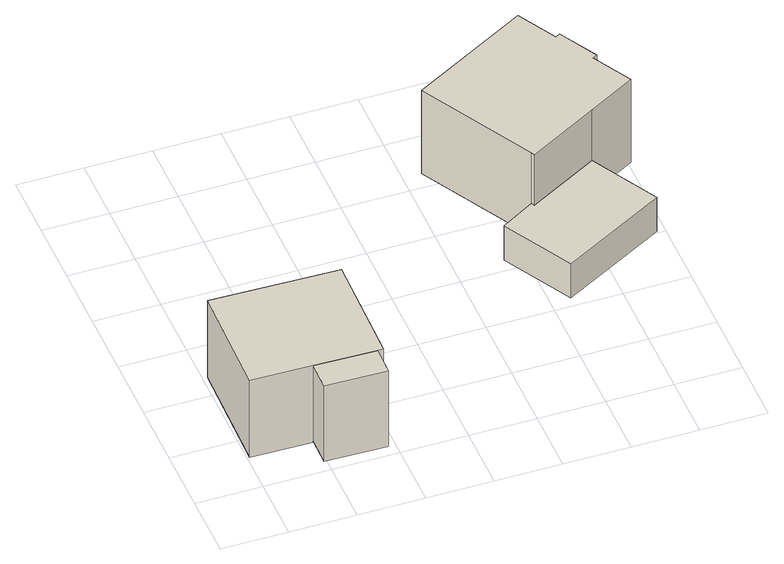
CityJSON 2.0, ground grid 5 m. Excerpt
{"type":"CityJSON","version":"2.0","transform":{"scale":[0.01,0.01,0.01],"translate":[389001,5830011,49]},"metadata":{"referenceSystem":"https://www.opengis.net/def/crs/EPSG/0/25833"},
"CityObjects":{
"building1":{"type":"Building","attributes":{"Gemeindeschluessel":"11000012","function":"31001_1010"},"address":[{"country":"Germany","locality":"Berlin","thoroughfareNumber":"8","thoroughfareName":"Lübarser Aue"}],"children":["building1-1","building1-2"]},
"building1-1":{"type":"BuildingPart","attributes":{"BezugspunktDach":"2200","measuredHeight":7.04,"storeysAboveGround":2},"parents":["building1"],"geometry":[{"type":"MultiSurface","lod":"1","boundaries":[[[0,1,2,3,4,5]],[[6,7,8,9,10,11]],[[6,11,5,4]],[[7,6,4,3]],[[8,7,3,2]],[[9,8,2,1]],[[10,9,12,13]],[[11,10,0,5]],[[13,12,1,0]]]}]},
"building1-2":{"type":"BuildingPart","attributes":{"BezugspunktDach":"2200","measuredHeight":6.91,"storeysAboveGround":2},"parents":["building1"],"geometry":[{"type":"Solid","lod":"1","boundaries":[[[[14,1,0,15]],[[13,12,16,17]],[[13,17,15,0]],[[16,12,1,14]],[[17,16,14,15]],[[13,0,1,12]]]]}]},
"building2":{"type":"Building","attributes":{"Gemeindeschluessel":"11000012","BezugspunktDach":"2200","function":"31001_2463","measuredHeight":3.11,"storeysAboveGround":1},"address":[{"country":"Germany","locality":"Berlin","thoroughfareNumber":"6 (1)","thoroughfareName":"Lübarser Aue"}],"geometry":[{"type":"Solid","lod":"1","boundaries":[[[[18,19,20,21,22,23]],[[24,25,26,27,28,29]],[[24,29,23,22]],[[25,24,22,21]],[[26,25,21,20]],[[27,26,20,19]],[[28,27,19,18]],[[29,28,18,23]]]]}]},
"building3":{"type":"Building","attributes":{"Gemeindeschluessel":"11000012","BezugspunktDach":"2200","function":"31001_1010","measuredHeight":8.81,"storeysAboveGround":2},"address":[{"country":"Germany","locality":"Berlin","thoroughfareNumber":"6","thoroughfareName":"Lübarser Aue"}],"geometry":[{"type":"Solid","lod":"1","boundaries":[[[[30,31,32,33,34,35,36,37,38,39]],[[40,41,42,43,44,45,46,47,48,49]],[[40,49,39,38]],[[41,40,38,37]],[[42,41,37,36]],[[43,42,36,35]],[[44,43,35,34]],[[45,44,34,33]],[[46,45,33,32]],[[47,46,32,31]],[[48,47,31,30]],[[49,48,30,39]]]]}]}
},
"vertices":[
[476,306,749],[944,296,749],[985,296,749],[1003,1163,749],[34,1184,749],[16,315,749],[34,1184,45],[1003,1163,45],[985,296,45],[944,296,45],[476,306,45],[16,315,45],[944,296,58],[476,306,58],
[939,72,749],[472,82,749],[939,72,58],[472,82,58],
[2626,1025,409],[3417,1462,409],[3135,1971,409],[2605,1678,409],[2591,1703,409],[2334,1553,409],[2591,1703,97],[2605,1678,97],[3135,1971,97],[3417,1462,97],[2626,1025,97],[2334,1553,97],
[2591,1703,871],[2605,1678,871],[3135,1971,871],[3495,2171,871],[3329,2470,871],[3363,2489,871],[3201,2783,871],[3166,2763,871],[3000,3061,871],[2111,2568,871],[3000,3061,113],[3166,2763,113],[3201,2783,113],[3363,2489,113],[3329,2470,113],[3495,2171,113],[3135,1971,113],[2605,1678,113],[2591,1703,113],[2111,2568,113]
]}
